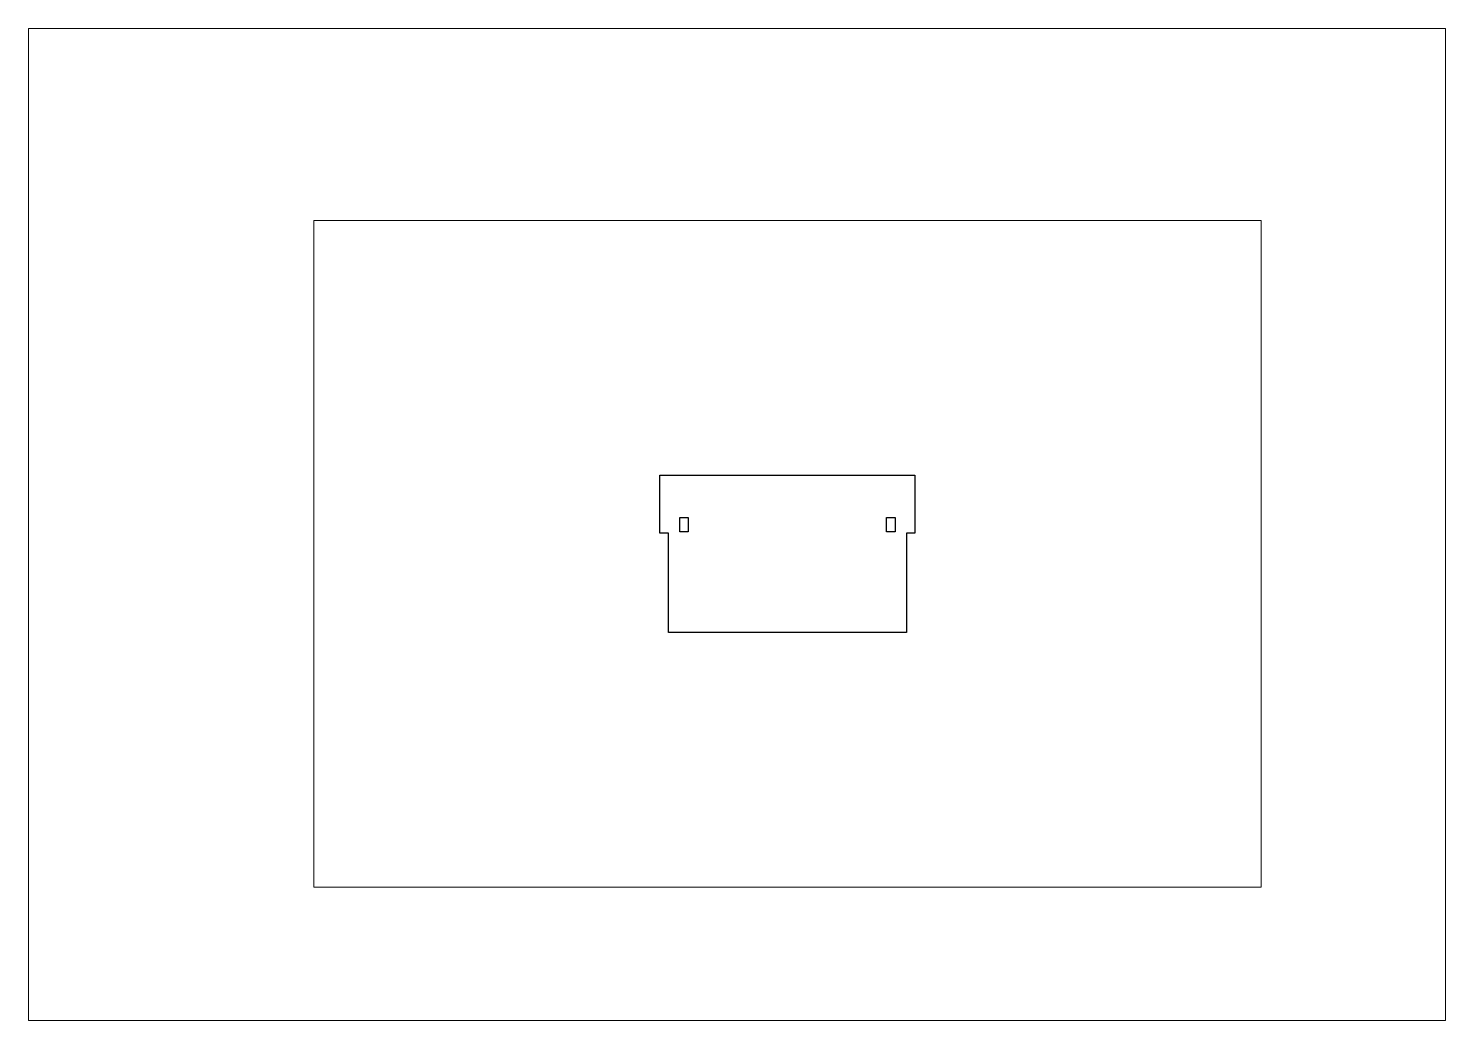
# Paper-space layout 'Layout1' of a CAD drawing. Extents: x 0 to 500, y 0 to 350.
# The model-space entities are those that its viewports show. They can reach past a viewport. Long polylines and large blocks are cut down to what shows.
import ezdxf

# ---------------------------------------------------------------- set-up
doc = ezdxf.new("R2010")
doc.units = 0
doc.header["$MEASUREMENT"] = 0

msp = doc.modelspace()

# ---------------------------------------------------------------- linework, layer by layer
at = {"color": 1, "linetype": 'Continuous'}
for p, q in [((222.77825, 192.41038), (312.77825, 192.41038)), ((222.77825, 171.95583), (222.77825, 192.41038)), ((312.77825, 192.41038), (312.77825, 171.95583)), ((229.77825, 172.41038), (229.77825, 177.41038)), ((229.77825, 177.41038), (232.77825, 177.41038)), ((232.77825, 177.41038), (232.77825, 172.41038)), ((302.77825, 172.41038), (302.77825, 177.41038)), ((302.77825, 177.41038), (305.77825, 177.41038)), ((305.77825, 177.41038), (305.77825, 172.41038)), ((225.77825, 171.95583), (222.77825, 171.95583)), ((225.77825, 136.91038), (225.77825, 171.95583)), ((232.77825, 172.41038), (229.77825, 172.41038)), ((305.77825, 172.41038), (302.77825, 172.41038)), ((312.77825, 171.95583), (309.77825, 171.95583)), ((309.77825, 171.95583), (309.77825, 136.91038)), ((309.77825, 136.91038), (225.77825, 136.91038))]:
    msp.add_line(p, q, dxfattribs=at)

psp = doc.layouts.get("Layout1")

# ---------------------------------------------------------------- viewports
at = {"layer": '0', "color": 3, "linetype": 'Continuous'}
psp.add_viewport(center=(250, 175), size=(500, 350), view_center_point=(250, 175), view_height=350, dxfattribs=at)
psp.add_viewport(center=(267.77826, 164.66038), size=(334.24415, 235.22911), view_center_point=(267.77826, 164.66038), view_height=235.22911, status=3, dxfattribs=at)

doc.saveas('drawing.dxf')
